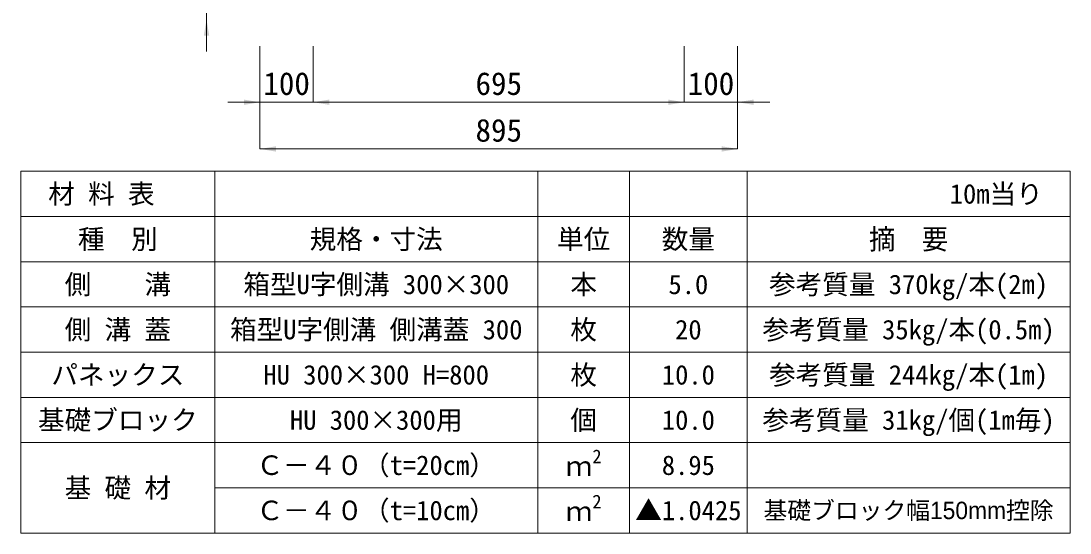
# Model space of a CAD drawing. Units: millimetres at full size. Extents: x 187207 to 255567, y 882048 to 905686.
# Drawn here: x 207765 to 209730, y 898778 to 899738 of the extents above; entities that cross this region are included whole.
import ezdxf
from ezdxf.enums import TextEntityAlignment as Align

# ---------------------------------------------------------------- set-up
doc = ezdxf.new("R2010")
doc.units = ezdxf.units.MM
doc.header["$LTSCALE"] = 20
for name, color, linetype, lineweight in [('Defpoints_3', 8, 'Continuous', 0), ('寸法・材料表', 7, 'Continuous', 13), ('寸法線', 7, 'Continuous', 13)]:
    doc.layers.add(name, color=color, linetype=linetype, lineweight=lineweight)
doc.styles.add('ＭＳ ゴシック', font='')
doc.styles.add('ＭＳ Ｐゴシック', font='')
doc.styles.get('ＭＳ ゴシック').set_extended_font_data('MS Gothic')
doc.styles.get('ＭＳ Ｐゴシック').set_extended_font_data('MS PGothic')

# ---------------------------------------------------------------- blocks, each defined once
blk = doc.blocks.new('filled_arrow')
at = {"color": 0, "linetype": 'Continuous', "lineweight": -2}
blk.add_solid([(7.5, 1.25), (0, 0), (7.5, -1.25)], dxfattribs=at)

msp = doc.modelspace()

# ---------------------------------------------------------------- linework, layer by layer
at = {"layer": 'Defpoints_3'}
for p, q in [((207764.72, 899456.41), (209730.03, 899456.41)), ((207764.72, 899456.41), (207764.72, 899371.23)), ((208127.72, 899456.41), (208127.72, 899371.23)), ((208732.72, 899456.41), (208732.72, 899371.23)), ((208905.03, 899456.41), (208905.03, 899371.23)), ((209125.03, 899456.41), (209125.03, 899371.23)), ((209730.03, 899456.41), (209730.03, 899371.23))]:
    msp.add_line(p, q, dxfattribs=at)
at = {"layer": '寸法・材料表'}
for p, q in [((207764.72, 899371.23), (209730.03, 899371.23)), ((207764.72, 899371.23), (207764.72, 898778.33)), ((208127.72, 899371.23), (208127.72, 898778.33)), ((208732.72, 899371.23), (208732.72, 898778.33)), ((208905.03, 899371.23), (208905.03, 898778.33)), ((209125.03, 899371.23), (209125.03, 898778.33)), ((209730.03, 899371.23), (209730.03, 898778.33)), ((207764.72, 899286.53), (209730.03, 899286.53)), ((207764.72, 899201.83), (209730.03, 899201.83)), ((207764.72, 899117.13), (209730.03, 899117.13)), ((207764.72, 899032.43), (209730.03, 899032.43)), ((207764.72, 898947.73), (209730.03, 898947.73)), ((208127.72, 898863.03), (209730.03, 898863.03)), ((207764.72, 898778.33), (209730.03, 898778.33))]:
    msp.add_line(p, q, dxfattribs=at)
at = {"layer": '寸法線'}
for p, q in [((208112.35, 899680.37), (208112.35, 899900.37)), ((208212.37, 899690.37), (208212.37, 899585.43)), ((208212.37, 899690.37), (208212.37, 899497.93)), ((208312.37, 899690.37), (208312.37, 899585.43)), ((208312.37, 899690.37), (208312.37, 899585.43)), ((209007.37, 899690.37), (209007.37, 899585.43)), ((209007.37, 899690.37), (209007.37, 899585.43)), ((209107.37, 899690.37), (209107.37, 899585.43)), ((209107.37, 899690.37), (209107.37, 899497.93)), ((208152.37, 899585.43), (208372.37, 899585.43)), ((208312.37, 899585.43), (209007.37, 899585.43)), ((208947.37, 899585.43), (209167.37, 899585.43)), ((209107.37, 899497.93), (208212.37, 899497.93))]:
    msp.add_line(p, q, dxfattribs=at)

# ---------------------------------------------------------------- block references
at = {"layer": '寸法線', "xscale": 4, "yscale": 4}
for p, rotation in [((208112.35, 899740.37), 270), ((208212.37, 899585.43), 180), ((209007.37, 899585.43), 180), ((209007.37, 899585.43), 180), ((209107.37, 899497.93), 180)]:
    msp.add_blockref('filled_arrow', p, dxfattribs=dict(at, rotation=rotation))
for p in [(208312.37, 899585.43), (208312.37, 899585.43), (209107.37, 899585.43), (208212.37, 899497.93)]:
    msp.add_blockref('filled_arrow', p, dxfattribs=at)

# ---------------------------------------------------------------- texts
at = {"layer": '寸法・材料表', "style": 'ＭＳ ゴシック'}
msp.add_text('\u3000材 料 表', height=36.55, dxfattribs=at).set_placement((207765.88, 899413.82), align=Align.MIDDLE_LEFT)
msp.add_text('10m当り\u3000', height=36.55, dxfattribs=at).set_placement((209728.86, 899413.82), align=Align.MIDDLE_RIGHT)
at = {"layer": '寸法・材料表'}
for s, height, style, p in [('種\u3000別', 36.55, 'ＭＳ ゴシック', (207946.22, 899328.88)), ('規格・寸法', 36.55, 'ＭＳ ゴシック', (208430.22, 899328.88)), ('単位', 36.55, 'ＭＳ ゴシック', (208818.87, 899328.88)), ('数量', 36.55, 'ＭＳ ゴシック', (209015.03, 899328.88)), ('側\u3000\u3000溝', 36.55, 'ＭＳ ゴシック', (207946.22, 899244.18)), ('箱型U字側溝 300×300', 36.55, 'ＭＳ ゴシック', (208430.22, 899244.18)), ('本', 36.55, 'ＭＳ ゴシック', (208818.87, 899244.18)), ('参考質量 370kg/本(2m)', 36.55, 'ＭＳ ゴシック', (209427.53, 899244.18)), ('5.0', 36.55, 'ＭＳ ゴシック', (209015.03, 899244.18)), ('側 溝 蓋', 36.55, 'ＭＳ ゴシック', (207946.22, 899159.48)), ('箱型U字側溝 側溝蓋 300', 36.55, 'ＭＳ ゴシック', (208430.22, 899159.48)), ('枚', 36.55, 'ＭＳ ゴシック', (208818.87, 899159.48)), ('20', 36.55, 'ＭＳ ゴシック', (209015.03, 899159.48)), ('参考質量 35kg/本(0.5m)', 36.55, 'ＭＳ ゴシック', (209427.53, 899159.48)), ('パネックス', 36.55, 'ＭＳ ゴシック', (207946.22, 899074.78)), ('HU 300×300 H=800', 36.55, 'ＭＳ ゴシック', (208430.22, 899074.78)), ('枚', 36.55, 'ＭＳ ゴシック', (208818.87, 899074.78)), ('10.0', 36.55, 'ＭＳ ゴシック', (209015.03, 899074.78)), ('参考質量 244kg/本(1m)', 36.55, 'ＭＳ ゴシック', (209427.53, 899074.78)), ('基礎ブロック', 36.55, 'ＭＳ ゴシック', (207946.22, 898990.08)), ('個', 36.55, 'ＭＳ ゴシック', (208818.87, 898990.08)), ('参考質量 31kg/個(1m毎)', 36.55, 'ＭＳ ゴシック', (209427.53, 898990.08)), ('HU 300×300用', 36.55, 'ＭＳ ゴシック', (208430.22, 898990.08)), ('10.0', 36.55, 'ＭＳ ゴシック', (209015.03, 898990.08)), ('Ｃ－４０（t=20cm）', 36.55, 'ＭＳ ゴシック', (208430.22, 898905.38)), ('8.95', 36.55, 'ＭＳ ゴシック', (209015.03, 898905.38)), ('基 礎 材', 36.55, 'ＭＳ ゴシック', (207946.22, 898863.03)), ('Ｃ－４０（t=10cm）', 36.55, 'ＭＳ ゴシック', (208430.22, 898820.68)), ('▲1.0425', 36.55, 'ＭＳ ゴシック', (209015.03, 898820.68)), ('基礎ブロック幅150mm控除', 32.66, 'ＭＳ Ｐゴシック', (209427.53, 898820.68))]:
    msp.add_text(s, height=height, dxfattribs=dict(at, style=style)).set_placement(p, align=Align.MIDDLE_CENTER)
at = {"layer": '寸法・材料表', "style": 'ＭＳ Ｐゴシック', "width": 0.95}
msp.add_text('摘\u3000要', height=38.1, dxfattribs=at).set_placement((209427.53, 899328.88), align=Align.MIDDLE_CENTER)
at = {"layer": '寸法・材料表', "style": 'ＭＳ ゴシック'}
for s, height, p in [('2', 25.59, (208835.08, 898901.41)), ('ｍ', 36.55, (208785.22, 898874.46)), ('2', 25.59, (208835.08, 898816.71)), ('ｍ', 36.55, (208785.22, 898789.76))]:
    msp.add_text(s, height=height, dxfattribs=at).set_placement(p, align=Align.BOTTOM_LEFT)
at = {"layer": '寸法線', "style": 'ＭＳ ゴシック'}
for s, p in [('100', (208262.37, 899620.43)), ('695', (208659.87, 899620.43)), ('100', (209057.37, 899620.43)), ('895', (208659.87, 899532.93))]:
    msp.add_text(s, height=42.72, dxfattribs=at).set_placement(p, align=Align.MIDDLE_CENTER)

doc.saveas('drawing.dxf')
